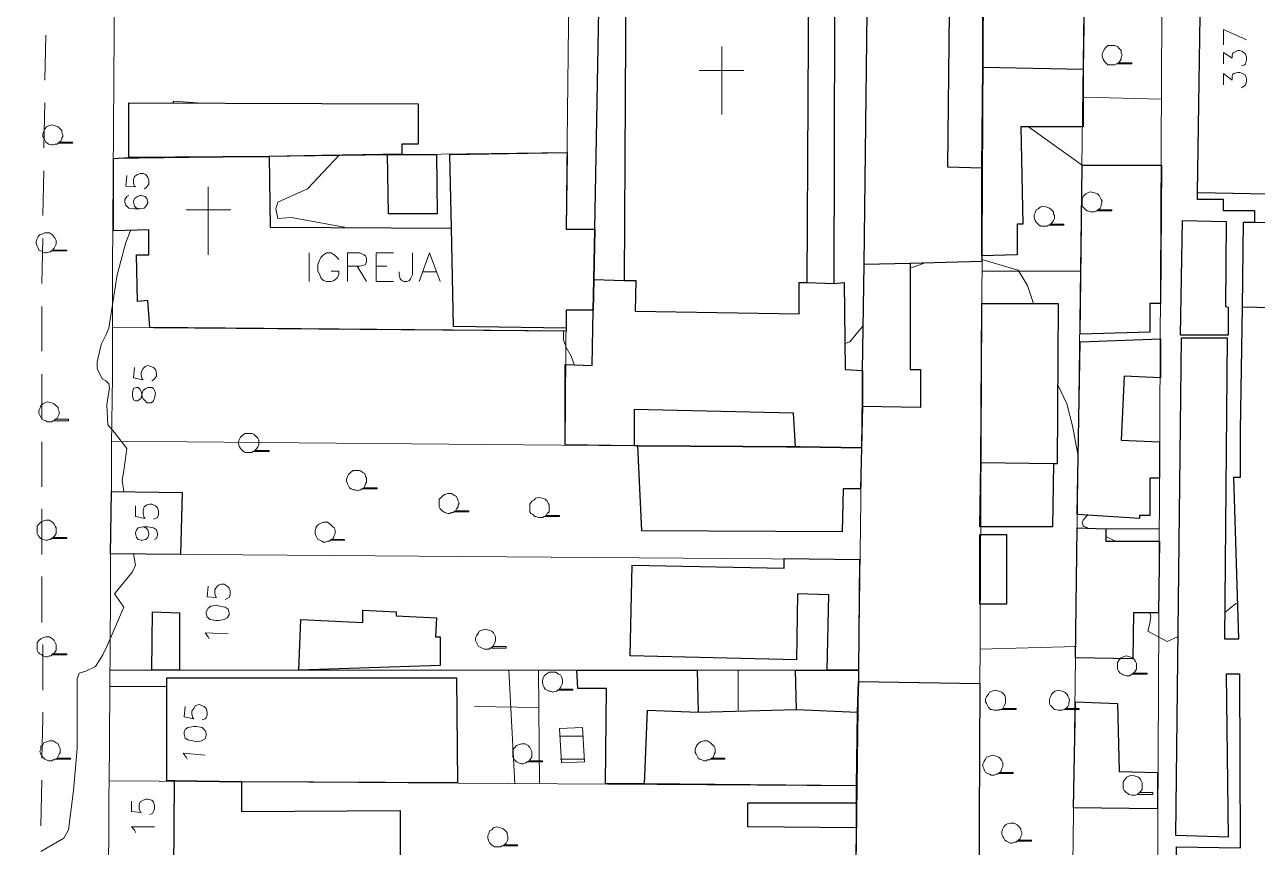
# Model space of a CAD drawing. Extents: x -2391 to 32076, y -11492 to 5852.
# Drawn here: x 4596.6 to 4705.9, y -1593.1 to -1520.2 of the extents above; entities that cross this region are included whole.
import ezdxf

# ---------------------------------------------------------------- set-up
doc = ezdxf.new("R2010")
doc.units = 0
doc.header["$LTSCALE"] = 7
for name, color, linetype in [('ALVE-CT', 3, 'CONTINUOUS'), ('PDF2_A101 - EDIFICACAO', 7, 'CONTINUOUS'), ('PDF2_A103 - PROJECAO_1', 7, 'CONTINUOUS'), ('PDF2_A104 - PROJECAO_2', 7, 'CONTINUOUS'), ('PDF2_A118 - PISCINA', 7, 'CONTINUOUS'), ('PDF2_A123 - N DE PORTA', 7, 'CONTINUOUS'), ('PDF2_A124 - MURO', 7, 'CONTINUOUS'), ('PDF2_B211 - IGREJA', 7, 'CONTINUOUS'), ('PDF2_C301 - MEIO_FIO_2D', 7, 'CONTINUOUS'), ('PDF2_F602 - ARVORE_ISOLADA', 7, 'CONTINUOUS'), ('PDF2_N1402 - CURVA_INTERMEDIARIA', 7, 'CONTINUOUS')]:
    doc.layers.add(name, color=color, linetype=linetype)

msp = doc.modelspace()

# ---------------------------------------------------------------- linework, layer by layer
at = {"layer": 'ALVE-CT'}
msp.add_circle((4550.796, -1271.53), 500, dxfattribs=at)
at = {"layer": 'PDF2_A101 - EDIFICACAO', "lineweight": 30}
for points in [[(4668.398, -1507.575), (4668.313, -1543.134), (4669.244, -1543.049), (4669.329, -1550.754), (4670.853, -1550.839), (4670.853, -1554.056), (4670.768, -1557.696), (4665.35, -1557.612), (4664.927, -1557.612), (4650.957, -1557.527), (4650.618, -1557.527), (4644.522, -1557.442), (4644.522, -1550.331), (4646.893, -1550.415), (4646.978, -1545.505), (4647.062, -1542.795), (4647.147, -1538.308), (4647.655, -1510.792), (4644.946, -1510.792), (4644.946, -1507.236)], [(4681.606, -1514.094), (4681.521, -1519.174), (4678.558, -1519.089), (4678.388, -1532.805), (4681.436, -1532.89), (4681.436, -1540.679), (4681.436, -1541.187), (4675.086, -1541.356), (4675.086, -1550.754), (4676.018, -1550.754), (4676.018, -1554.141), (4670.853, -1554.056), (4670.853, -1550.839), (4671.022, -1541.441), (4671.276, -1519.089), (4672.97, -1519.089), (4672.97, -1517.396), (4671.276, -1517.396), (4671.361, -1511.469), (4681.606, -1511.215)], [(4684.569, -1540.594), (4681.436, -1540.679), (4681.436, -1532.89), (4681.521, -1524), (4681.521, -1519.174), (4681.606, -1514.094), (4690.58, -1514.263), (4690.411, -1524.169), (4690.411, -1529.249), (4684.907, -1529.249), (4685.077, -1537.885), (4684.569, -1537.885)], [(4630.045, -1531.704), (4628.775, -1531.704), (4628.351, -1531.704), (4622.933, -1531.789), (4618.276, -1531.874), (4605.83, -1531.958), (4605.83, -1527.132), (4631.484, -1527.217), (4631.484, -1530.773), (4630.045, -1530.773)], [(4644.692, -1531.535), (4644.607, -1538.308), (4647.147, -1538.308), (4647.062, -1542.795), (4646.978, -1545.505), (4644.607, -1545.505), (4644.607, -1547.113), (4644.607, -1547.367), (4607.693, -1547.029), (4607.524, -1544.658), (4606.592, -1544.743), (4606.508, -1540.594), (4607.608, -1540.594), (4607.608, -1538.393), (4604.476, -1538.478), (4604.476, -1532.043), (4605.83, -1531.958), (4618.276, -1531.874), (4618.361, -1538.139), (4634.447, -1538.224), (4634.278, -1531.704)], [(4628.775, -1531.704), (4630.045, -1531.704), (4633.092, -1531.704), (4633.177, -1536.954), (4628.859, -1536.954)], [(4696.337, -1547.452), (4690.157, -1547.621), (4690.326, -1532.636), (4697.353, -1532.636), (4697.269, -1544.912), (4696.337, -1544.912)], [(4703.28, -1545.251), (4703.28, -1547.706), (4699.046, -1547.706), (4699.216, -1537.546), (4703.11, -1537.631), (4703.026, -1545.166)], [(4688.209, -1544.912), (4688.125, -1559.136), (4687.786, -1559.136), (4687.701, -1564.724), (4681.267, -1564.724), (4681.352, -1559.051), (4681.436, -1544.912)], [(4697.269, -1548.045), (4697.269, -1551.516), (4694.051, -1551.347), (4693.797, -1557.019), (4697.184, -1557.188), (4697.184, -1560.406), (4696.337, -1560.406), (4696.337, -1563.708), (4695.406, -1563.708), (4695.406, -1563.962), (4689.903, -1563.623), (4690.157, -1548.299)], [(4664.927, -1557.612), (4665.35, -1557.612), (4670.768, -1557.696), (4670.684, -1561.337), (4669.16, -1561.337), (4669.075, -1565.147), (4651.295, -1565.062), (4650.957, -1557.527)], [(4610.572, -1561.676), (4610.402, -1567.179), (4604.222, -1567.094), (4604.306, -1561.591)], [(4683.637, -1571.582), (4681.267, -1571.582), (4681.267, -1565.401), (4683.637, -1565.401)], [(4697.184, -1565.994), (4697.099, -1572.344), (4694.898, -1572.344), (4694.813, -1576.407), (4689.733, -1576.323), (4689.903, -1564.808), (4692.443, -1564.893), (4692.443, -1565.994)], [(4670.514, -1577.423), (4667.72, -1577.423), (4667.89, -1570.735), (4665.096, -1570.65), (4665.011, -1576.492), (4650.279, -1576.153), (4650.449, -1568.11), (4663.911, -1568.364), (4663.911, -1567.518), (4670.599, -1567.602)], [(4633.092, -1572.767), (4633.008, -1574.46), (4633.431, -1574.46), (4633.431, -1577), (4620.901, -1577.423), (4621.07, -1572.936), (4626.573, -1573.19), (4626.573, -1572.09), (4629.537, -1572.259), (4629.537, -1572.598)], [(4610.318, -1577.423), (4607.862, -1577.423), (4607.947, -1572.259), (4610.318, -1572.344)], [(4670.514, -1578.439), (4670.43, -1581.149), (4670.345, -1587.668), (4651.549, -1587.499), (4648.078, -1587.499), (4648.163, -1579.032), (4645.623, -1579.032), (4645.538, -1577.423), (4656.206, -1577.423), (4656.291, -1581.149), (4665.011, -1580.895), (4664.927, -1577.423), (4667.72, -1577.423), (4670.514, -1577.423)], [(4615.821, -1587.329), (4609.894, -1587.245), (4609.217, -1587.245), (4609.217, -1578.101), (4634.87, -1578.101), (4634.955, -1587.414)], [(4681.182, -1596.981), (4674.578, -1596.981), (4670.26, -1596.981), (4670.345, -1591.393), (4670.345, -1589.192), (4670.345, -1587.668), (4670.43, -1581.149), (4670.514, -1578.439), (4681.267, -1578.609)], [(4697.015, -1586.483), (4697.015, -1589.7), (4689.564, -1589.615), (4689.733, -1580.217), (4693.459, -1580.387), (4693.628, -1586.398)], [(4615.821, -1587.329), (4615.821, -1589.954), (4629.875, -1589.869), (4629.875, -1597.066), (4624.711, -1597.066), (4622.763, -1597.066), (4622.679, -1594.78), (4621.747, -1594.78), (4621.747, -1597.066), (4618.869, -1597.066), (4618.953, -1594.949), (4618.445, -1594.949), (4618.361, -1597.066), (4610.826, -1597.15), (4610.402, -1597.15), (4610.402, -1595.203), (4609.81, -1595.203), (4609.894, -1587.245)], [(4670.345, -1591.393), (4660.693, -1591.308), (4660.693, -1590.208), (4660.693, -1589.192), (4670.345, -1589.192)]]:
    msp.add_lwpolyline(points, close=True, dxfattribs=at)
msp.add_lwpolyline([(4698.623, -1596.896), (4698.708, -1593.086), (4704.38, -1593.171), (4704.296, -1577.762), (4703.11, -1577.762), (4703.28, -1592.24), (4698.623, -1592.07), (4699.131, -1547.96), (4703.195, -1547.96), (4702.941, -1574.629), (4704.211, -1574.629), (4703.788, -1560.321), (4704.38, -1560.321), (4704.38, -1557.95), (4704.38, -1556.173), (4704.55, -1545.251), (4704.634, -1537.716), (4705.65, -1537.716), (4705.65, -1536.7), (4702.856, -1536.7), (4702.856, -1535.684), (4700.57, -1535.684), (4700.57, -1535.091), (4700.824, -1517.396)], dxfattribs=at)
at = {"layer": 'PDF2_A103 - PROJECAO_1', "lineweight": 30}
for points in [[(4666.112, -1510.623), (4665.942, -1543.049), (4668.313, -1543.134), (4669.244, -1543.049), (4669.329, -1550.754), (4670.853, -1550.839), (4670.853, -1554.056), (4670.768, -1557.696), (4665.35, -1557.612), (4664.927, -1557.612), (4664.757, -1554.649), (4650.618, -1554.31), (4650.618, -1557.527), (4644.522, -1557.442), (4644.522, -1550.331), (4646.893, -1550.415), (4646.978, -1545.505), (4647.062, -1542.795), (4649.771, -1542.88), (4649.941, -1510.538)], [(4681.606, -1514.094), (4681.521, -1519.174), (4678.558, -1519.089), (4678.388, -1532.805), (4681.436, -1532.89), (4681.436, -1540.679), (4681.436, -1541.187), (4675.086, -1541.356), (4671.022, -1541.441), (4671.276, -1519.089), (4672.97, -1519.089), (4672.97, -1517.396), (4671.276, -1517.396), (4671.361, -1511.469), (4681.606, -1511.215)], [(4690.411, -1524.169), (4681.521, -1524), (4681.521, -1519.174), (4681.606, -1514.094), (4690.58, -1514.263)], [(4708.36, -1535.26), (4700.57, -1535.091), (4700.824, -1517.396), (4707.09, -1517.396), (4706.92, -1532.297), (4708.36, -1532.382)], [(4647.147, -1538.308), (4647.062, -1542.795), (4646.978, -1545.505), (4644.607, -1545.505), (4644.607, -1547.113), (4634.616, -1546.944), (4634.447, -1538.224), (4634.278, -1531.704), (4644.692, -1531.535), (4644.607, -1538.308)], [(4705.65, -1537.716), (4708.444, -1537.8), (4708.444, -1545.335), (4704.55, -1545.251), (4704.634, -1537.716)], [(4687.786, -1559.136), (4681.352, -1559.051), (4681.436, -1544.912), (4688.209, -1544.912), (4688.125, -1559.136)], [(4670.43, -1581.149), (4670.345, -1587.668), (4651.549, -1587.499), (4651.803, -1580.979), (4656.291, -1581.149), (4665.011, -1580.895)]]:
    msp.add_lwpolyline(points, close=True, dxfattribs=at)
at = {"layer": 'PDF2_A104 - PROJECAO_2', "lineweight": 30}
msp.add_lwpolyline([(4649.771, -1542.88), (4650.787, -1542.88), (4650.703, -1545.589), (4665.265, -1545.843), (4665.265, -1543.049), (4665.942, -1543.049), (4668.313, -1543.134), (4669.244, -1543.049), (4669.329, -1550.754), (4670.853, -1550.839), (4670.853, -1554.056), (4670.768, -1557.696), (4665.35, -1557.612), (4664.927, -1557.612), (4664.757, -1554.649), (4650.618, -1554.31), (4650.618, -1557.527), (4644.522, -1557.442), (4644.522, -1550.331), (4646.893, -1550.415), (4646.978, -1545.505), (4647.062, -1542.795)], close=True, dxfattribs=at)
at = {"layer": 'PDF2_A118 - PISCINA', "lineweight": 9}
msp.add_lwpolyline([(4646.046, -1582.503), (4646.216, -1585.551), (4644.184, -1585.636), (4644.014, -1582.588)], close=True, dxfattribs=at)
for points in [[(4644.014, -1583.265), (4646.131, -1583.265)], [(4644.099, -1585.297), (4646.216, -1585.297)]]:
    msp.add_lwpolyline(points, dxfattribs=at)
at = {"layer": 'PDF2_A123 - N DE PORTA', "lineweight": 9}
for points in [[(4704.888, -1521.545), (4702.856, -1520.613), (4702.856, -1521.968)], [(4702.856, -1523.661), (4702.856, -1522.645), (4703.618, -1523.153), (4703.618, -1522.899), (4703.703, -1522.73), (4703.788, -1522.645), (4704.126, -1522.476), (4704.296, -1522.476), (4704.55, -1522.561), (4704.804, -1522.815), (4704.888, -1523.069), (4704.888, -1523.323), (4704.804, -1523.661), (4704.719, -1523.746), (4704.465, -1523.831)], [(4702.856, -1525.524), (4702.856, -1524.508), (4703.618, -1525.1), (4703.618, -1524.762), (4703.703, -1524.592), (4703.788, -1524.508), (4704.126, -1524.423), (4704.296, -1524.423), (4704.55, -1524.508), (4704.804, -1524.677), (4704.888, -1525.016), (4704.888, -1525.27), (4704.804, -1525.524), (4704.719, -1525.608), (4704.465, -1525.778)], [(4605.661, -1533.567), (4605.576, -1534.498), (4606.423, -1534.583), (4606.338, -1534.498), (4606.254, -1534.244), (4606.254, -1533.906), (4606.338, -1533.652), (4606.592, -1533.482), (4606.846, -1533.398), (4607.1, -1533.398), (4607.354, -1533.482), (4607.524, -1533.736), (4607.608, -1533.99), (4607.608, -1534.329), (4607.439, -1534.583), (4607.354, -1534.668), (4607.185, -1534.752)], [(4605.83, -1535.345), (4605.661, -1535.43), (4605.492, -1535.684), (4605.492, -1535.938), (4605.576, -1536.192), (4605.83, -1536.446), (4606.338, -1536.53), (4606.846, -1536.53), (4607.185, -1536.446), (4607.354, -1536.276), (4607.524, -1536.022), (4607.524, -1535.938), (4607.439, -1535.599), (4607.27, -1535.43), (4606.931, -1535.345), (4606.846, -1535.345), (4606.592, -1535.43), (4606.338, -1535.599), (4606.254, -1535.853), (4606.254, -1535.938), (4606.338, -1536.276), (4606.508, -1536.446), (4606.846, -1536.53)], [(4606.338, -1550.585), (4606.254, -1551.516), (4607.1, -1551.685), (4607.016, -1551.601), (4606.931, -1551.262), (4606.931, -1551.008), (4607.1, -1550.669), (4607.27, -1550.5), (4607.524, -1550.415), (4607.778, -1550.5), (4608.032, -1550.585), (4608.201, -1550.754), (4608.286, -1551.093), (4608.286, -1551.347), (4608.116, -1551.601), (4608.032, -1551.685), (4607.862, -1551.77)], [(4606.423, -1562.861), (4606.423, -1563.792), (4607.27, -1563.962), (4607.185, -1563.877), (4607.1, -1563.538), (4607.1, -1563.284), (4607.185, -1562.946), (4607.439, -1562.776), (4607.693, -1562.692), (4607.862, -1562.692), (4608.201, -1562.861), (4608.37, -1563.03), (4608.455, -1563.284), (4608.455, -1563.623), (4608.37, -1563.877), (4608.201, -1563.962), (4608.032, -1564.046)], [(4607.1, -1564.724), (4607.354, -1564.808), (4607.524, -1564.978), (4607.608, -1565.316), (4607.608, -1565.401), (4607.524, -1565.655), (4607.354, -1565.824), (4607.016, -1565.909), (4606.931, -1565.909), (4606.677, -1565.824), (4606.508, -1565.655), (4606.423, -1565.316), (4606.423, -1565.232), (4606.508, -1564.978), (4606.677, -1564.808), (4607.1, -1564.724), (4607.524, -1564.724), (4608.032, -1564.808), (4608.286, -1564.978), (4608.37, -1565.316), (4608.37, -1565.486), (4608.286, -1565.74), (4608.116, -1565.824)], [(4612.858, -1569.973), (4612.773, -1570.904), (4613.62, -1570.989), (4613.535, -1570.904), (4613.45, -1570.65), (4613.45, -1570.312), (4613.62, -1570.058), (4613.789, -1569.888), (4614.043, -1569.804), (4614.297, -1569.804), (4614.551, -1569.973), (4614.72, -1570.142), (4614.805, -1570.396), (4614.805, -1570.735), (4614.72, -1570.989), (4614.551, -1571.074), (4614.382, -1571.158)], [(4612.942, -1574.629), (4612.858, -1574.46), (4612.604, -1574.121), (4614.636, -1574.206)], [(4610.826, -1580.641), (4610.741, -1581.572), (4611.588, -1581.741), (4611.503, -1581.657), (4611.418, -1581.318), (4611.418, -1581.064), (4611.588, -1580.81), (4611.757, -1580.556), (4612.096, -1580.471), (4612.265, -1580.556), (4612.519, -1580.641), (4612.688, -1580.81), (4612.773, -1581.149), (4612.773, -1581.403), (4612.688, -1581.657), (4612.604, -1581.741), (4612.35, -1581.826)], [(4610.995, -1585.297), (4610.91, -1585.128), (4610.656, -1584.789), (4612.604, -1584.959)], [(4606.084, -1589.023), (4606.084, -1589.954), (4606.931, -1590.038), (4606.846, -1589.954), (4606.762, -1589.7), (4606.762, -1589.361), (4606.846, -1589.107), (4607.1, -1588.938), (4607.354, -1588.853), (4607.524, -1588.853), (4607.862, -1588.938), (4608.032, -1589.107), (4608.116, -1589.446), (4608.116, -1589.7), (4608.032, -1589.954), (4607.947, -1590.123), (4607.693, -1590.208)], [(4606.423, -1591.816), (4606.338, -1591.562), (4606.084, -1591.308), (4608.116, -1591.308)]]:
    msp.add_lwpolyline(points, dxfattribs=at)
for points in [[(4606.169, -1553.125), (4606.254, -1553.463), (4606.423, -1553.548), (4606.592, -1553.548), (4606.762, -1553.463), (4606.931, -1553.294), (4607.016, -1552.871), (4607.1, -1552.617), (4607.354, -1552.447), (4607.524, -1552.363), (4607.862, -1552.363), (4608.032, -1552.447), (4608.116, -1552.617), (4608.201, -1552.871), (4608.116, -1553.294), (4608.032, -1553.548), (4607.947, -1553.633), (4607.778, -1553.717), (4607.439, -1553.717), (4607.27, -1553.548), (4607.1, -1553.379), (4607.016, -1553.125), (4606.931, -1552.701), (4606.846, -1552.532), (4606.677, -1552.363), (4606.508, -1552.363), (4606.254, -1552.447), (4606.169, -1552.786)], [(4612.688, -1572.428), (4612.773, -1572.682), (4613.027, -1572.936), (4613.535, -1573.021), (4613.789, -1573.021), (4614.297, -1572.936), (4614.551, -1572.767), (4614.72, -1572.513), (4614.72, -1572.344), (4614.636, -1572.005), (4614.382, -1571.836), (4613.874, -1571.751), (4613.62, -1571.666), (4613.112, -1571.751), (4612.858, -1571.92), (4612.688, -1572.259)], [(4610.741, -1583.096), (4610.826, -1583.435), (4611.08, -1583.604), (4611.503, -1583.689), (4611.842, -1583.773), (4612.265, -1583.689), (4612.604, -1583.519), (4612.688, -1583.181), (4612.688, -1583.011), (4612.604, -1582.757), (4612.35, -1582.503), (4611.842, -1582.419), (4611.588, -1582.419), (4611.08, -1582.503), (4610.826, -1582.673), (4610.741, -1582.927)]]:
    msp.add_lwpolyline(points, close=True, dxfattribs=at)
at = {"layer": 'PDF2_A124 - MURO', "lineweight": 9}
for points in [[(4603.968, -1604.516), (4604.052, -1590.885), (4604.052, -1589.107), (4604.137, -1584.366), (4604.137, -1583.265), (4604.222, -1570.904), (4604.222, -1567.602), (4604.222, -1567.264), (4604.306, -1560.998), (4604.306, -1557.442), (4604.391, -1551.347), (4604.391, -1547.706), (4604.391, -1543.896), (4604.391, -1541.949), (4604.814, -1483.107)], [(4645.03, -1497.246), (4644.946, -1507.236), (4644.607, -1538.308), (4647.147, -1538.308), (4646.978, -1545.505), (4644.607, -1545.505), (4644.522, -1557.442)], [(4671.361, -1511.469), (4670.26, -1596.981)], [(4681.606, -1511.215), (4681.182, -1596.981)], [(4690.58, -1512.147), (4689.479, -1596.896)], [(4697.438, -1513.247), (4697.015, -1596.896)], [(4690.411, -1526.624), (4697.353, -1526.794)], [(4690.326, -1532.636), (4685.585, -1529.249)], [(4604.476, -1532.043), (4644.692, -1531.535)], [(4690.241, -1542.033), (4681.436, -1542.033)], [(4604.391, -1547.029), (4644.607, -1547.367)], [(4604.306, -1557.104), (4670.768, -1557.696)], [(4692.443, -1564.893), (4697.184, -1564.893)], [(4604.222, -1567.094), (4670.599, -1567.602)], [(4689.818, -1575.307), (4681.267, -1575.561)], [(4604.137, -1577.423), (4670.514, -1577.423)], [(4639.527, -1577.423), (4640.035, -1587.499)], [(4642.236, -1587.499), (4642.152, -1577.423)], [(4659.847, -1577.423), (4659.847, -1580.979)], [(4604.137, -1578.863), (4609.217, -1578.863)], [(4642.152, -1580.725), (4636.479, -1580.641)], [(4604.137, -1587.245), (4670.345, -1587.668)]]:
    msp.add_lwpolyline(points, dxfattribs=at)
at = {"layer": 'PDF2_B211 - IGREJA', "lineweight": 18}
for points in [[(4658.407, -1528.148), (4658.407, -1522.137)], [(4656.375, -1524.254), (4660.355, -1524.254)], [(4612.858, -1540.594), (4612.858, -1534.583)], [(4610.91, -1536.615), (4614.89, -1536.615)], [(4621.832, -1540.425), (4621.832, -1542.965)], [(4624.457, -1541.017), (4624.287, -1540.848), (4624.033, -1540.594), (4623.779, -1540.425), (4623.356, -1540.425), (4623.102, -1540.594), (4622.848, -1540.848), (4622.763, -1541.017), (4622.594, -1541.441), (4622.594, -1542.033), (4622.763, -1542.372), (4622.848, -1542.626), (4623.102, -1542.88), (4623.356, -1542.965), (4623.779, -1542.965), (4624.033, -1542.88), (4624.287, -1542.626), (4624.457, -1542.372), (4624.457, -1542.033), (4623.779, -1542.033)], [(4625.219, -1542.965), (4625.219, -1540.425), (4626.319, -1540.425), (4626.658, -1540.594), (4626.827, -1540.679), (4626.912, -1540.933), (4626.912, -1541.187), (4626.827, -1541.441), (4626.658, -1541.525), (4626.319, -1541.61), (4625.219, -1541.61)], [(4629.283, -1542.965), (4627.759, -1542.965), (4627.759, -1540.425), (4629.283, -1540.425)], [(4630.976, -1540.425), (4630.976, -1542.372), (4630.807, -1542.711), (4630.722, -1542.88), (4630.468, -1542.965), (4630.214, -1542.965), (4630.045, -1542.88), (4629.875, -1542.711), (4629.791, -1542.372), (4629.791, -1542.118)], [(4631.569, -1542.965), (4632.5, -1540.425), (4633.431, -1542.965)], [(4626.065, -1541.61), (4626.912, -1542.965)], [(4627.759, -1541.61), (4628.69, -1541.61)], [(4631.907, -1542.118), (4633.092, -1542.118)]]:
    msp.add_lwpolyline(points, dxfattribs=at)
at = {"layer": 'PDF2_C301 - MEIO_FIO_2D', "lineweight": 9}
for points in [[(4598.465, -1521.121), (4598.38, -1525.1)], [(4598.38, -1527.132), (4598.295, -1531.112)], [(4598.295, -1533.144), (4598.211, -1537.123)], [(4598.211, -1539.155), (4598.126, -1543.134)], [(4598.126, -1545.166), (4598.126, -1549.145)], [(4598.126, -1551.177), (4598.126, -1555.157)], [(4598.126, -1557.188), (4598.126, -1561.168)], [(4598.126, -1563.115), (4598.126, -1567.179)], [(4598.126, -1569.126), (4598.126, -1571.836), (4598.126, -1573.19)], [(4598.211, -1575.137), (4598.211, -1579.201)], [(4598.211, -1581.149), (4598.211, -1581.741), (4598.126, -1585.213)], [(4598.126, -1587.16), (4598.041, -1591.224)]]:
    msp.add_lwpolyline(points, dxfattribs=at)
at = {"layer": 'PDF2_F602 - ARVORE_ISOLADA', "lineweight": 9}
for points in [[(4693.543, -1523.577), (4693.459, -1523.661), (4693.374, -1523.661), (4693.205, -1523.746), (4693.035, -1523.746), (4692.866, -1523.746), (4692.612, -1523.746), (4692.527, -1523.661), (4692.358, -1523.492), (4692.273, -1523.407), (4692.189, -1523.238), (4692.104, -1522.984), (4692.104, -1522.815), (4692.189, -1522.561), (4692.273, -1522.391), (4692.443, -1522.222), (4692.612, -1522.053), (4692.866, -1522.053), (4693.205, -1522.053), (4693.459, -1522.137), (4693.628, -1522.307), (4693.797, -1522.476), (4693.797, -1522.645), (4693.882, -1522.899), (4693.797, -1523.069), (4693.797, -1523.238), (4693.713, -1523.407), (4693.543, -1523.577), (4693.459, -1523.661), (4694.729, -1523.661), (4694.729, -1523.577)], [(4599.65, -1530.604), (4599.565, -1530.688), (4599.481, -1530.773), (4599.311, -1530.773), (4599.142, -1530.858), (4598.973, -1530.858), (4598.719, -1530.773), (4598.634, -1530.688), (4598.465, -1530.604), (4598.38, -1530.434), (4598.295, -1530.265), (4598.211, -1530.096), (4598.211, -1529.842), (4598.295, -1529.672), (4598.38, -1529.418), (4598.549, -1529.249), (4598.719, -1529.164), (4598.973, -1529.08), (4599.311, -1529.164), (4599.565, -1529.249), (4599.735, -1529.418), (4599.904, -1529.588), (4599.904, -1529.757), (4599.988, -1529.926), (4599.988, -1530.096), (4599.904, -1530.265), (4599.819, -1530.519), (4599.65, -1530.604), (4599.565, -1530.688), (4600.835, -1530.688), (4600.835, -1530.604)], [(4691.765, -1536.615), (4691.596, -1536.7), (4691.427, -1536.784), (4691.257, -1536.784), (4691.088, -1536.784), (4690.834, -1536.7), (4690.749, -1536.7), (4690.58, -1536.53), (4690.411, -1536.361), (4690.326, -1536.192), (4690.326, -1536.022), (4690.326, -1535.768), (4690.326, -1535.599), (4690.495, -1535.345), (4690.665, -1535.176), (4690.834, -1535.091), (4691.088, -1535.006), (4691.427, -1535.091), (4691.681, -1535.176), (4691.85, -1535.345), (4691.935, -1535.514), (4692.019, -1535.684), (4692.104, -1535.853), (4692.019, -1536.107), (4692.019, -1536.276), (4691.935, -1536.446), (4691.765, -1536.615), (4691.596, -1536.7), (4692.951, -1536.7), (4692.951, -1536.615)], [(4687.532, -1537.885), (4687.447, -1537.97), (4687.363, -1537.97), (4687.193, -1538.054), (4687.024, -1538.054), (4686.855, -1538.054), (4686.685, -1538.054), (4686.516, -1537.97), (4686.347, -1537.8), (4686.262, -1537.716), (4686.177, -1537.546), (4686.093, -1537.292), (4686.093, -1537.038), (4686.177, -1536.869), (4686.262, -1536.615), (4686.431, -1536.53), (4686.601, -1536.361), (4686.855, -1536.276), (4687.193, -1536.361), (4687.447, -1536.446), (4687.617, -1536.615), (4687.786, -1536.784), (4687.786, -1536.954), (4687.871, -1537.123), (4687.871, -1537.377), (4687.786, -1537.546), (4687.701, -1537.716), (4687.532, -1537.885), (4687.447, -1537.97), (4688.717, -1537.97), (4688.717, -1537.885)], [(4599.057, -1540.171), (4598.973, -1540.256), (4598.888, -1540.34), (4598.803, -1540.34), (4598.549, -1540.425), (4598.38, -1540.425), (4598.211, -1540.34), (4598.041, -1540.256), (4597.872, -1540.171), (4597.787, -1540.002), (4597.703, -1539.832), (4597.618, -1539.578), (4597.618, -1539.409), (4597.703, -1539.155), (4597.787, -1538.986), (4597.957, -1538.816), (4598.211, -1538.732), (4598.38, -1538.647), (4598.803, -1538.647), (4599.057, -1538.816), (4599.142, -1538.901), (4599.311, -1539.155), (4599.396, -1539.324), (4599.396, -1539.494), (4599.396, -1539.663), (4599.311, -1539.832), (4599.227, -1540.002), (4599.057, -1540.171), (4598.973, -1540.256), (4600.327, -1540.256), (4600.327, -1540.171)], [(4599.311, -1555.157), (4599.227, -1555.326), (4599.142, -1555.326), (4598.973, -1555.411), (4598.803, -1555.411), (4598.634, -1555.411), (4598.465, -1555.326), (4598.295, -1555.241), (4598.126, -1555.157), (4598.041, -1554.987), (4597.957, -1554.818), (4597.872, -1554.649), (4597.872, -1554.395), (4597.957, -1554.225), (4598.041, -1553.971), (4598.211, -1553.802), (4598.38, -1553.717), (4598.634, -1553.633), (4598.973, -1553.717), (4599.227, -1553.802), (4599.396, -1553.971), (4599.565, -1554.141), (4599.565, -1554.31), (4599.65, -1554.479), (4599.65, -1554.733), (4599.565, -1554.903), (4599.481, -1555.072), (4599.311, -1555.157), (4599.227, -1555.326), (4600.496, -1555.326), (4600.496, -1555.157)], [(4617.006, -1557.95), (4616.921, -1558.035), (4616.837, -1558.035), (4616.752, -1558.12), (4616.498, -1558.12), (4616.329, -1558.12), (4616.16, -1558.12), (4615.99, -1558.035), (4615.821, -1557.866), (4615.736, -1557.781), (4615.652, -1557.612), (4615.567, -1557.358), (4615.567, -1557.188), (4615.652, -1556.935), (4615.736, -1556.765), (4615.906, -1556.596), (4616.16, -1556.427), (4616.329, -1556.427), (4616.752, -1556.427), (4616.921, -1556.511), (4617.091, -1556.681), (4617.26, -1556.85), (4617.345, -1557.019), (4617.345, -1557.273), (4617.345, -1557.442), (4617.26, -1557.612), (4617.175, -1557.781), (4617.006, -1557.95), (4616.921, -1558.035), (4618.276, -1558.035), (4618.276, -1557.95)], [(4626.658, -1561.252), (4626.489, -1561.337), (4626.404, -1561.422), (4626.319, -1561.422), (4626.065, -1561.506), (4625.896, -1561.422), (4625.727, -1561.422), (4625.557, -1561.337), (4625.388, -1561.252), (4625.303, -1561.083), (4625.219, -1560.914), (4625.134, -1560.66), (4625.134, -1560.49), (4625.219, -1560.236), (4625.303, -1560.067), (4625.473, -1559.898), (4625.727, -1559.728), (4625.896, -1559.728), (4626.319, -1559.728), (4626.573, -1559.898), (4626.743, -1559.982), (4626.827, -1560.236), (4626.912, -1560.406), (4626.912, -1560.575), (4626.912, -1560.744), (4626.827, -1560.914), (4626.743, -1561.083), (4626.658, -1561.252), (4626.489, -1561.337), (4627.843, -1561.337), (4627.843, -1561.252)], [(4634.786, -1563.284), (4634.616, -1563.369), (4634.616, -1563.454), (4634.447, -1563.454), (4634.278, -1563.538), (4634.108, -1563.538), (4633.854, -1563.454), (4633.77, -1563.369), (4633.6, -1563.284), (4633.431, -1563.115), (4633.346, -1562.946), (4633.346, -1562.692), (4633.346, -1562.522), (4633.346, -1562.268), (4633.516, -1562.099), (4633.685, -1561.93), (4633.854, -1561.845), (4634.108, -1561.76), (4634.447, -1561.76), (4634.701, -1561.93), (4634.87, -1562.014), (4634.955, -1562.268), (4635.04, -1562.438), (4635.124, -1562.607), (4635.04, -1562.776), (4635.04, -1562.946), (4634.87, -1563.115), (4634.786, -1563.284), (4634.616, -1563.369), (4635.971, -1563.369), (4635.971, -1563.284)], [(4642.829, -1563.708), (4642.66, -1563.792), (4642.49, -1563.877), (4642.321, -1563.877), (4642.152, -1563.877), (4641.898, -1563.792), (4641.813, -1563.792), (4641.644, -1563.623), (4641.474, -1563.538), (4641.39, -1563.369), (4641.39, -1563.115), (4641.39, -1562.861), (4641.39, -1562.692), (4641.559, -1562.438), (4641.728, -1562.353), (4641.898, -1562.184), (4642.152, -1562.099), (4642.49, -1562.184), (4642.744, -1562.268), (4642.914, -1562.438), (4642.998, -1562.607), (4643.083, -1562.776), (4643.083, -1562.946), (4643.083, -1563.2), (4643.083, -1563.369), (4642.914, -1563.538), (4642.829, -1563.708), (4642.66, -1563.792), (4644.014, -1563.792), (4644.014, -1563.708)], [(4599.142, -1565.655), (4598.973, -1565.74), (4598.888, -1565.824), (4598.803, -1565.824), (4598.634, -1565.909), (4598.465, -1565.909), (4598.211, -1565.824), (4598.041, -1565.74), (4597.957, -1565.655), (4597.787, -1565.486), (4597.703, -1565.316), (4597.703, -1565.062), (4597.703, -1564.893), (4597.703, -1564.639), (4597.872, -1564.47), (4598.041, -1564.3), (4598.211, -1564.216), (4598.465, -1564.131), (4598.803, -1564.131), (4599.057, -1564.3), (4599.227, -1564.47), (4599.311, -1564.639), (4599.396, -1564.808), (4599.396, -1564.978), (4599.396, -1565.147), (4599.396, -1565.316), (4599.227, -1565.57), (4599.142, -1565.655), (4598.973, -1565.74), (4600.327, -1565.74), (4600.327, -1565.655)], [(4623.779, -1565.824), (4623.695, -1565.909), (4623.61, -1565.994), (4623.441, -1565.994), (4623.271, -1566.078), (4623.102, -1566.078), (4622.933, -1565.994), (4622.763, -1565.909), (4622.594, -1565.824), (4622.509, -1565.655), (4622.425, -1565.486), (4622.34, -1565.316), (4622.34, -1565.062), (4622.425, -1564.808), (4622.509, -1564.639), (4622.679, -1564.47), (4622.848, -1564.385), (4623.102, -1564.3), (4623.441, -1564.3), (4623.695, -1564.47), (4623.864, -1564.639), (4624.033, -1564.808), (4624.118, -1564.978), (4624.118, -1565.147), (4624.118, -1565.316), (4624.033, -1565.486), (4623.949, -1565.74), (4623.779, -1565.824), (4623.695, -1565.909), (4624.965, -1565.909), (4624.965, -1565.824)], [(4638.088, -1575.307), (4637.918, -1575.476), (4637.834, -1575.476), (4637.749, -1575.561), (4637.495, -1575.561), (4637.326, -1575.561), (4637.156, -1575.476), (4636.987, -1575.391), (4636.818, -1575.307), (4636.733, -1575.137), (4636.648, -1574.968), (4636.564, -1574.799), (4636.564, -1574.545), (4636.648, -1574.375), (4636.818, -1574.121), (4636.902, -1573.952), (4637.156, -1573.867), (4637.41, -1573.783), (4637.749, -1573.867), (4638.003, -1573.952), (4638.172, -1574.121), (4638.257, -1574.291), (4638.342, -1574.46), (4638.342, -1574.629), (4638.342, -1574.799), (4638.257, -1575.053), (4638.172, -1575.222), (4638.088, -1575.307), (4637.918, -1575.476), (4639.273, -1575.476), (4639.273, -1575.307)], [(4599.142, -1575.984), (4598.973, -1576.069), (4598.973, -1576.153), (4598.803, -1576.153), (4598.634, -1576.238), (4598.465, -1576.238), (4598.211, -1576.153), (4598.126, -1576.069), (4597.957, -1575.984), (4597.787, -1575.815), (4597.703, -1575.645), (4597.703, -1575.476), (4597.703, -1575.222), (4597.703, -1574.968), (4597.872, -1574.799), (4598.041, -1574.629), (4598.211, -1574.545), (4598.465, -1574.46), (4598.803, -1574.46), (4599.057, -1574.629), (4599.227, -1574.799), (4599.311, -1574.968), (4599.396, -1575.137), (4599.396, -1575.307), (4599.396, -1575.476), (4599.396, -1575.645), (4599.227, -1575.899), (4599.142, -1575.984), (4598.973, -1576.069), (4600.327, -1576.069), (4600.327, -1575.984)], [(4694.898, -1577.677), (4694.729, -1577.762), (4694.644, -1577.847), (4694.559, -1577.931), (4694.39, -1577.931), (4694.221, -1577.931), (4693.967, -1577.847), (4693.882, -1577.762), (4693.713, -1577.677), (4693.543, -1577.508), (4693.459, -1577.339), (4693.459, -1577.169), (4693.459, -1576.915), (4693.459, -1576.746), (4693.628, -1576.492), (4693.797, -1576.323), (4693.967, -1576.238), (4694.221, -1576.153), (4694.559, -1576.238), (4694.813, -1576.323), (4694.983, -1576.492), (4695.067, -1576.661), (4695.152, -1576.831), (4695.152, -1577), (4695.152, -1577.169), (4695.152, -1577.339), (4694.983, -1577.593), (4694.898, -1577.677), (4694.729, -1577.762), (4696.083, -1577.762), (4696.083, -1577.677)], [(4644.014, -1579.117), (4643.845, -1579.201), (4643.76, -1579.286), (4643.676, -1579.286), (4643.422, -1579.371), (4643.252, -1579.286), (4643.083, -1579.286), (4642.914, -1579.201), (4642.744, -1579.117), (4642.66, -1578.947), (4642.575, -1578.778), (4642.49, -1578.524), (4642.49, -1578.355), (4642.575, -1578.101), (4642.66, -1577.931), (4642.829, -1577.762), (4643.083, -1577.593), (4643.252, -1577.593), (4643.676, -1577.593), (4643.93, -1577.762), (4644.099, -1577.847), (4644.184, -1578.016), (4644.268, -1578.27), (4644.268, -1578.439), (4644.268, -1578.609), (4644.184, -1578.778), (4644.099, -1578.947), (4644.014, -1579.117), (4643.845, -1579.201), (4645.2, -1579.201), (4645.2, -1579.117)], [(4683.299, -1580.81), (4683.129, -1580.895), (4683.045, -1580.895), (4682.96, -1580.979), (4682.791, -1580.979), (4682.537, -1580.979), (4682.367, -1580.895), (4682.198, -1580.895), (4682.029, -1580.725), (4681.944, -1580.556), (4681.86, -1580.387), (4681.775, -1580.217), (4681.775, -1579.963), (4681.86, -1579.794), (4682.029, -1579.54), (4682.114, -1579.371), (4682.367, -1579.286), (4682.621, -1579.201), (4682.96, -1579.286), (4683.214, -1579.371), (4683.383, -1579.54), (4683.468, -1579.709), (4683.553, -1579.879), (4683.553, -1580.048), (4683.553, -1580.302), (4683.468, -1580.471), (4683.383, -1580.641), (4683.299, -1580.81), (4683.129, -1580.895), (4684.484, -1580.895), (4684.484, -1580.81)], [(4688.887, -1580.81), (4688.717, -1580.895), (4688.548, -1580.979), (4688.379, -1580.979), (4688.209, -1580.979), (4687.955, -1580.895), (4687.871, -1580.895), (4687.701, -1580.725), (4687.532, -1580.556), (4687.447, -1580.387), (4687.447, -1580.217), (4687.447, -1579.963), (4687.532, -1579.794), (4687.617, -1579.54), (4687.786, -1579.371), (4687.955, -1579.286), (4688.209, -1579.201), (4688.548, -1579.286), (4688.802, -1579.371), (4688.971, -1579.54), (4689.056, -1579.709), (4689.141, -1579.879), (4689.225, -1580.048), (4689.141, -1580.302), (4689.141, -1580.471), (4689.056, -1580.641), (4688.887, -1580.81), (4688.717, -1580.895), (4690.072, -1580.895), (4690.072, -1580.81)], [(4599.481, -1585.213), (4599.311, -1585.297), (4599.227, -1585.382), (4599.142, -1585.382), (4598.973, -1585.467), (4598.719, -1585.467), (4598.549, -1585.382), (4598.38, -1585.297), (4598.295, -1585.213), (4598.126, -1585.043), (4598.041, -1584.874), (4597.957, -1584.62), (4598.041, -1584.451), (4598.041, -1584.197), (4598.211, -1584.027), (4598.295, -1583.858), (4598.549, -1583.773), (4598.803, -1583.689), (4599.142, -1583.689), (4599.396, -1583.858), (4599.565, -1583.943), (4599.65, -1584.197), (4599.735, -1584.366), (4599.735, -1584.535), (4599.735, -1584.705), (4599.65, -1584.874), (4599.565, -1585.043), (4599.481, -1585.213), (4599.311, -1585.297), (4600.666, -1585.297), (4600.666, -1585.213)], [(4641.305, -1585.467), (4641.136, -1585.551), (4641.051, -1585.636), (4640.966, -1585.636), (4640.797, -1585.721), (4640.628, -1585.721), (4640.374, -1585.636), (4640.204, -1585.551), (4640.12, -1585.467), (4639.95, -1585.297), (4639.866, -1585.128), (4639.866, -1584.959), (4639.866, -1584.705), (4639.866, -1584.451), (4640.035, -1584.281), (4640.204, -1584.112), (4640.374, -1584.027), (4640.628, -1583.943), (4640.966, -1583.943), (4641.22, -1584.112), (4641.39, -1584.281), (4641.474, -1584.451), (4641.559, -1584.62), (4641.559, -1584.789), (4641.559, -1584.959), (4641.559, -1585.128), (4641.39, -1585.382), (4641.305, -1585.467), (4641.136, -1585.551), (4642.49, -1585.551), (4642.49, -1585.467)], [(4657.476, -1585.213), (4657.391, -1585.297), (4657.307, -1585.382), (4657.137, -1585.382), (4656.968, -1585.467), (4656.799, -1585.467), (4656.629, -1585.382), (4656.46, -1585.297), (4656.291, -1585.213), (4656.206, -1585.043), (4656.121, -1584.874), (4656.037, -1584.705), (4656.037, -1584.451), (4656.121, -1584.197), (4656.206, -1584.027), (4656.375, -1583.858), (4656.545, -1583.773), (4656.799, -1583.689), (4657.137, -1583.689), (4657.391, -1583.858), (4657.561, -1584.027), (4657.73, -1584.197), (4657.815, -1584.366), (4657.815, -1584.535), (4657.815, -1584.705), (4657.73, -1584.874), (4657.645, -1585.128), (4657.476, -1585.213), (4657.391, -1585.297), (4658.661, -1585.297), (4658.661, -1585.213)], [(4683.045, -1586.483), (4682.875, -1586.567), (4682.791, -1586.652), (4682.706, -1586.652), (4682.537, -1586.737), (4682.283, -1586.737), (4682.114, -1586.652), (4681.944, -1586.567), (4681.775, -1586.483), (4681.69, -1586.313), (4681.606, -1586.144), (4681.521, -1585.975), (4681.521, -1585.721), (4681.606, -1585.551), (4681.775, -1585.297), (4681.86, -1585.128), (4682.114, -1585.043), (4682.367, -1584.959), (4682.706, -1585.043), (4682.96, -1585.128), (4683.129, -1585.297), (4683.214, -1585.467), (4683.299, -1585.636), (4683.299, -1585.805), (4683.299, -1585.975), (4683.214, -1586.144), (4683.129, -1586.398), (4683.045, -1586.483), (4682.875, -1586.567), (4684.23, -1586.567), (4684.23, -1586.483)], [(4695.406, -1588.261), (4695.237, -1588.43), (4695.067, -1588.515), (4694.898, -1588.515), (4694.729, -1588.515), (4694.475, -1588.43), (4694.39, -1588.345), (4694.221, -1588.261), (4694.051, -1588.091), (4693.967, -1587.922), (4693.967, -1587.753), (4693.967, -1587.499), (4693.967, -1587.329), (4694.136, -1587.075), (4694.305, -1586.906), (4694.475, -1586.821), (4694.729, -1586.737), (4695.067, -1586.821), (4695.321, -1586.906), (4695.491, -1587.075), (4695.575, -1587.245), (4695.66, -1587.414), (4695.66, -1587.583), (4695.66, -1587.837), (4695.66, -1588.007), (4695.491, -1588.176), (4695.406, -1588.261), (4695.237, -1588.43), (4696.591, -1588.43), (4696.591, -1588.261)], [(4639.104, -1592.917), (4639.019, -1593.002), (4638.934, -1593.002), (4638.765, -1593.086), (4638.596, -1593.086), (4638.426, -1593.086), (4638.257, -1593.086), (4638.088, -1593.002), (4637.918, -1592.832), (4637.834, -1592.748), (4637.749, -1592.578), (4637.664, -1592.324), (4637.664, -1592.07), (4637.749, -1591.901), (4637.834, -1591.647), (4638.003, -1591.562), (4638.172, -1591.393), (4638.426, -1591.308), (4638.765, -1591.393), (4639.019, -1591.478), (4639.188, -1591.647), (4639.358, -1591.816), (4639.358, -1591.986), (4639.442, -1592.155), (4639.442, -1592.409), (4639.358, -1592.578), (4639.273, -1592.748), (4639.104, -1592.917), (4639.019, -1593.002), (4640.289, -1593.002), (4640.289, -1592.917)], [(4684.653, -1592.494), (4684.569, -1592.578), (4684.484, -1592.663), (4684.315, -1592.663), (4684.145, -1592.748), (4683.976, -1592.748), (4683.807, -1592.663), (4683.637, -1592.578), (4683.468, -1592.494), (4683.383, -1592.324), (4683.299, -1592.155), (4683.214, -1591.986), (4683.214, -1591.732), (4683.299, -1591.478), (4683.383, -1591.308), (4683.553, -1591.139), (4683.722, -1591.054), (4683.976, -1590.97), (4684.315, -1590.97), (4684.569, -1591.139), (4684.738, -1591.308), (4684.907, -1591.478), (4684.907, -1591.647), (4684.992, -1591.816), (4684.992, -1591.986), (4684.907, -1592.155), (4684.823, -1592.409), (4684.653, -1592.494), (4684.569, -1592.578), (4685.839, -1592.578), (4685.839, -1592.494)]]:
    msp.add_lwpolyline(points, close=True, dxfattribs=at)
at = {"layer": 'PDF2_N1402 - CURVA_INTERMEDIARIA', "lineweight": 9}
for points in [[(4611.926, -1527.132), (4609.81, -1526.963), (4609.725, -1527.132)], [(4624.965, -1538.139), (4620.223, -1537.292), (4619.038, -1537.377), (4618.869, -1536.53), (4619.038, -1535.938), (4621.663, -1534.752), (4624.457, -1531.789)], [(4606, -1538.393), (4605.576, -1539.494), (4604.814, -1542.372), (4604.052, -1547.113), (4603.798, -1547.706), (4603.375, -1548.553), (4603.036, -1550.077), (4603.036, -1550.669), (4603.46, -1551.601), (4603.798, -1551.77), (4604.052, -1552.024), (4604.137, -1552.363), (4603.883, -1553.887), (4603.968, -1555.665), (4604.56, -1556.342), (4605.661, -1557.781), (4605.407, -1559.728), (4605.238, -1560.575), (4605.407, -1561.591)], [(4676.272, -1541.356), (4675.086, -1541.779)], [(4686.008, -1544.912), (4685.5, -1543.303), (4684.653, -1541.949), (4681.436, -1541.017)], [(4670.938, -1546.69), (4670.853, -1546.944), (4669.752, -1548.299), (4669.329, -1548.468)], [(4645.369, -1550.415), (4645.284, -1550.246), (4645.03, -1549.569), (4644.607, -1548.807), (4644.353, -1548.129), (4644.353, -1547.367)], [(4689.987, -1558.543), (4689.987, -1558.458), (4689.479, -1555.749), (4688.971, -1553.802), (4688.209, -1552.193)], [(4690.834, -1564.808), (4690.411, -1564.639), (4690.411, -1564.554), (4690.326, -1564.3), (4690.411, -1564.131), (4690.834, -1563.623)], [(4693.289, -1565.994), (4692.443, -1565.57)], [(4606.254, -1567.094), (4606.423, -1568.11), (4606.169, -1568.703), (4604.56, -1570.65), (4605.407, -1571.836), (4603.883, -1575.307), (4603.544, -1576.069), (4602.867, -1577.085), (4602.02, -1577.508), (4601.428, -1577.677), (4601.258, -1578.185), (4601.258, -1582.165), (4601.258, -1584.366), (4600.92, -1588.091), (4600.496, -1591.562), (4600.073, -1592.324), (4598.041, -1593.51)], [(4704.126, -1571.582), (4703.957, -1571.497), (4702.941, -1572.344)], [(4698.793, -1574.46), (4697.861, -1574.883), (4696.168, -1573.952), (4696.337, -1573.275), (4696.422, -1572.598), (4696.337, -1572.344)]]:
    msp.add_lwpolyline(points, dxfattribs=at)

doc.saveas('drawing.dxf')
